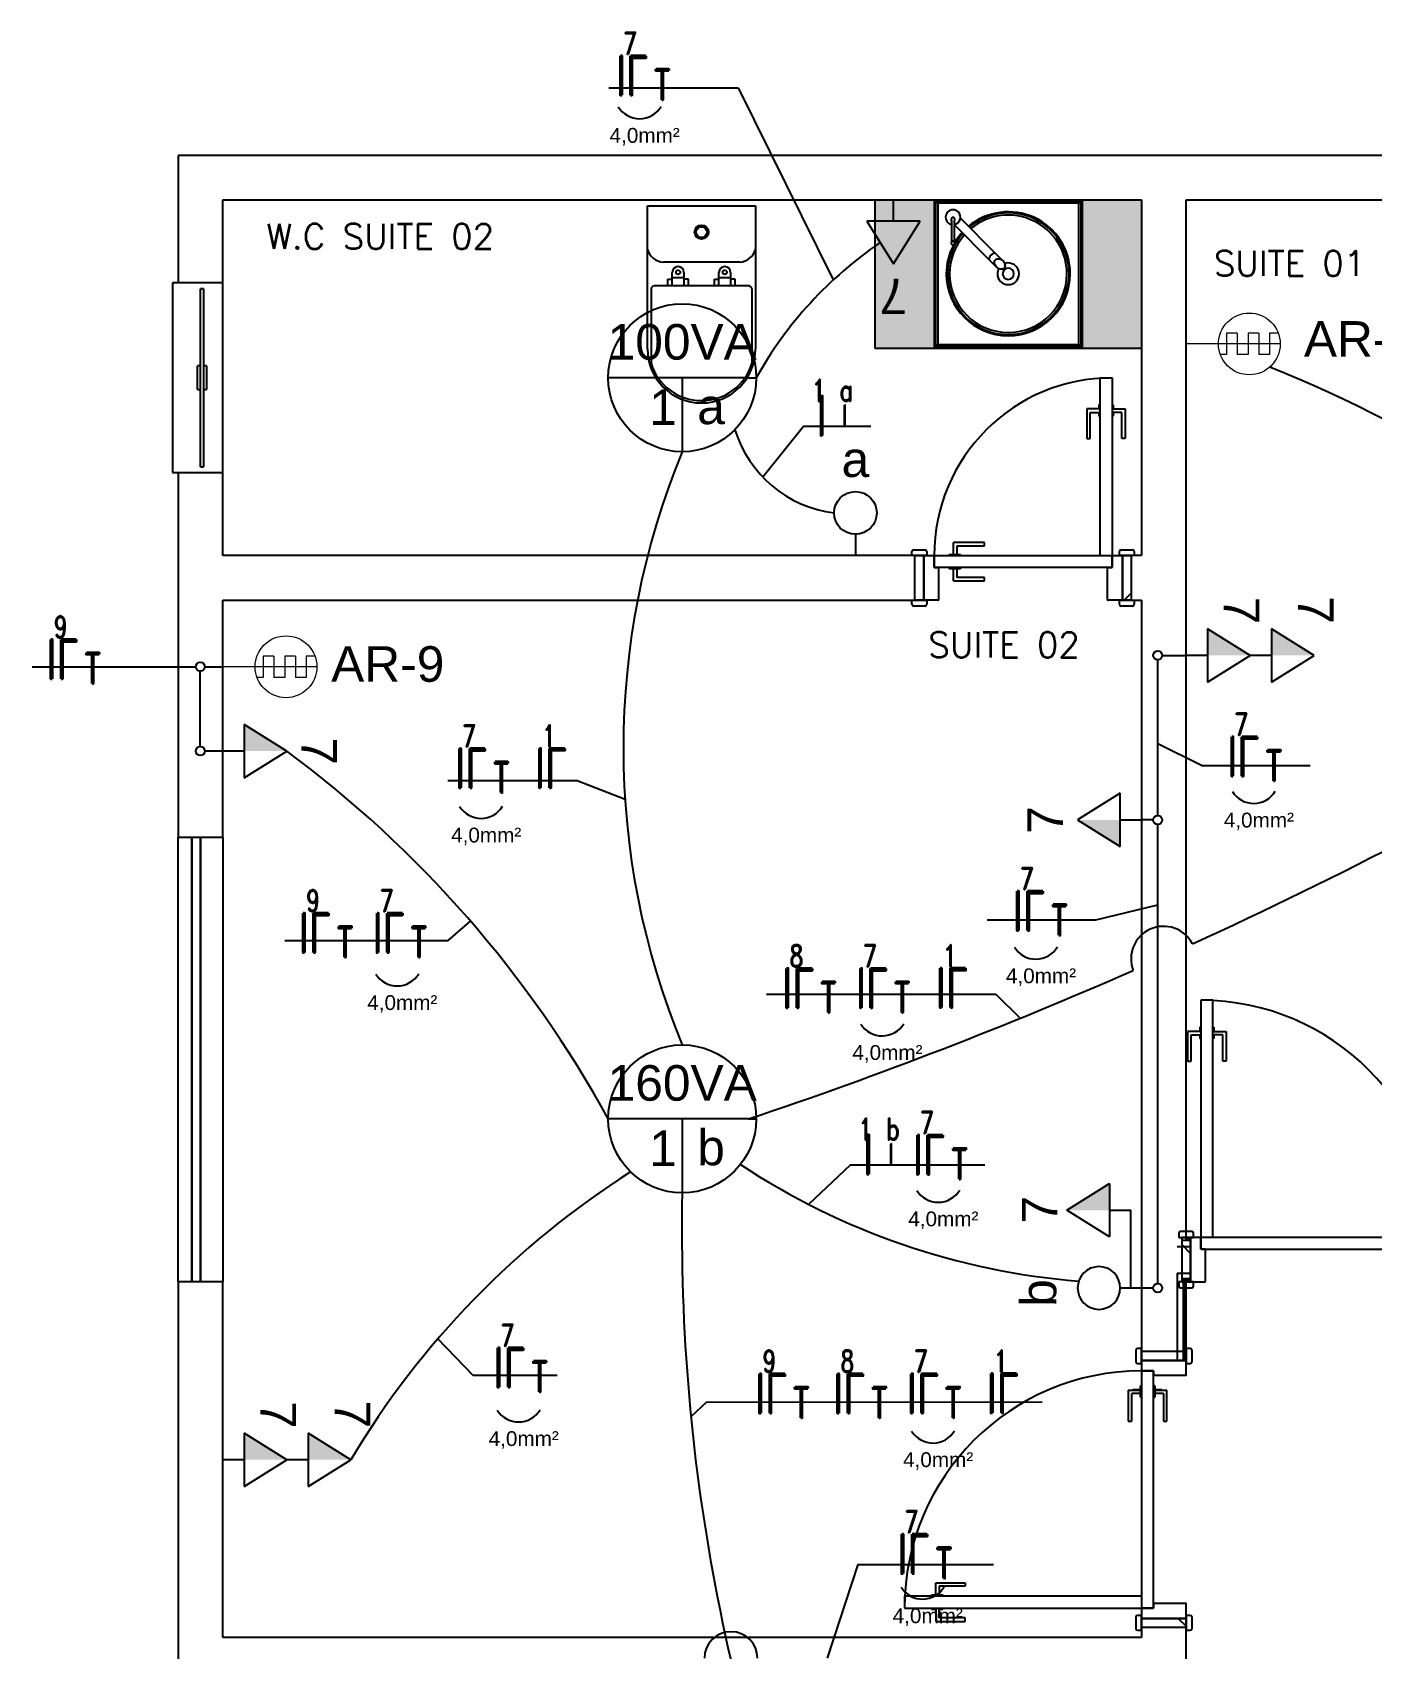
# Model space of a CAD drawing. Header units: millimetres. Extents: x -632.9 to -536.7, y 683.3 to 727.5.
# Drawn here: x -621.76 to -617.24, y 698.51 to 703.96 of the extents above; entities that cross this region are included whole.
import ezdxf
from ezdxf.enums import TextEntityAlignment as Align

# ---------------------------------------------------------------- set-up
doc = ezdxf.new("R2010")
doc.units = ezdxf.units.MM
doc.header["$MEASUREMENT"] = 0
doc.linetypes.add('Traço Curto', pattern=[0.0012, 0.0006, -0.0006])
for name, color, linetype, lineweight in [('A-GLAZ', 151, 'Continuous', 9), ('LAYERCOMUM', 252, 'Continuous', 25), ('REDE ELETRICA', 7, 'Continuous', 9), ('TOMADAS', 20, 'Continuous', 13)]:
    doc.layers.add(name, color=color, linetype=linetype, lineweight=lineweight)
for name, color, linetype in [('ARQUITETURA', 9, 'Continuous'), ('ELETRODUTO EMBUTIDO LAJE PAREDE', 2, 'Continuous'), ('ELETRODUTO LUMINÁRIA', 3, 'Continuous'), ('ELETRODUTO TEXTO', 2, 'Continuous'), ('IMOBILIARIO', 8, 'Continuous'), ('PENA1', 2, 'Continuous')]:
    doc.layers.add(name, color=color, linetype=linetype)
doc.styles.add('0', font='arial.ttf', dxfattribs={"height": 1})
doc.styles.add('GYN_Carimbo_Página', font='arial.ttf', dxfattribs={"height": 0.6})
doc.styles.add('GYN_Dispositivos', font='arial.ttf', dxfattribs={"height": 0.2})
doc.styles.add('ROMAND', font='romand__.ttf', dxfattribs={"width": 0.75})
doc.styles.add('SIMPLEX', font='simplex.shx')

# ---------------------------------------------------------------- blocks, each defined once
blk = doc.blocks.new('*U16')
for p, q in [((-0.3732, 0), (-0.4158, 0)), ((0.3732, 0), (-0.3732, 0)), ((0, 0), (0, -0.3732)), ((0.3732, 0), (0.4158, 0)), ((0, -0.3732), (0, -0.4158))]:
    blk.add_line(p, q)
blk.add_circle((0, 0), 0.4158)
at = {"color": 7, "style": 'GYN_Dispositivos'}
blk.add_attdef('P', text='', height=0.2, dxfattribs=at).set_placement((0, 0.1596), align=Align.BOTTOM_CENTER)
blk.add_attdef('CI', text='', height=0.2, dxfattribs=at).set_placement((-0.1596, 0), align=Align.TOP_RIGHT)
blk.add_attdef('CM', text='', height=0.2, dxfattribs=at).set_placement((0.1596, 0), align=Align.TOP_LEFT)
blk = doc.blocks.new('*U1')
blk.add_line((0, 0.12), (0, 0))
blk.add_circle((0, 0.24), 0.12)
at = {"layer": 'REDE ELETRICA', "style": 'GYN_Carimbo_Página'}
blk.add_attdef('COMANDO', text='', height=0.2, dxfattribs=at).set_placement((0, 0.5421), align=Align.MIDDLE_CENTER)
blk = doc.blocks.new('*U6')
for points in [[(0, 0.36), (-0.075, 0.24), (0, 0.24)], [(0, 0.24), (-0.075, 0.24), (-0.15, 0.12), (0, 0.12)]]:
    blk.add_hatch(color=256).paths.add_polyline_path(points)
for p, q in [((0, 0.36), (-0.15, 0.12)), ((0.15, 0.12), (0, 0.36)), ((-0.15, 0.12), (0.15, 0.12)), ((0, 0.12), (0, 0))]:
    blk.add_line(p, q)
at = {"layer": 'REDE ELETRICA', "style": 'GYN_Carimbo_Página'}
blk.add_attdef('CIRCUITO', text='', height=0.2, dxfattribs=at).set_placement((0, 0.5421), align=Align.MIDDLE_CENTER)

msp = doc.modelspace()

# ---------------------------------------------------------------- hatches: boundary and pattern name
at = {"layer": 'ARQUITETURA'}
h = msp.add_hatch(dxfattribs=at)
h.set_pattern_fill('FP_13', color=256, style=0, pattern_type=2)
h.set_pattern_definition([(45, (-596.79044, 687.0582), (-0.318198, 0.318198), []), (135, (-596.79044, 687.05818), (-0.159099, -0.159099), [])])
h.paths.add_polyline_path([(-618.0504, 702.0492), (-618.0504, 702.1992), (-618.0804, 702.1992), (-618.0804, 702.0492)], flags=0)
h.paths.add_polyline_path([(-618.7504, 702.0492), (-618.7504, 702.1992), (-618.7804, 702.1992), (-618.7804, 702.0492)], flags=0)
h = msp.add_hatch(dxfattribs=at)
h.set_pattern_fill('FP_10', color=256, angle=180, style=0, pattern_type=2)
h.set_pattern_definition([(45, (-596.79044, 687.0582), (-0.318198, 0.318198), []), (135, (-596.79044, 687.05818), (-0.159099, -0.159099), [])])
h.paths.add_polyline_path([(-616.9504, 699.7492), (-616.9504, 699.8992), (-616.9804, 699.8992), (-616.9804, 699.7492)], flags=0)
h.paths.add_polyline_path([(-617.8804, 699.7492), (-617.8504, 699.7492), (-617.8504, 699.8992), (-617.8804, 699.8992), (-617.8804, 699.7948)], flags=0)
h = msp.add_hatch(dxfattribs=at)
h.set_pattern_fill('FP_9', color=256, angle=-90, style=0, pattern_type=2)
h.set_pattern_definition([(45, (-596.79044, 687.0582), (-0.318198, 0.318198), []), (135, (-596.79044, 687.05818), (-0.159099, -0.159099), [])])
h.paths.add_polyline_path([(-617.8654, 698.5842), (-617.8654, 698.6142), (-618.0154, 698.6142), (-618.0154, 698.5842), (-617.9594, 698.5842)], flags=0)
h.paths.add_polyline_path([(-618.0154, 699.4842), (-617.8654, 699.4842), (-617.8654, 699.5142), (-618.0154, 699.5142)], flags=0)
at = {"layer": 'IMOBILIARIO'}
msp.add_hatch(color=256, dxfattribs=at).paths.add_polyline_path([(-618.2274, 702.8992), (-618.0154, 702.8992), (-618.0154, 703.3992), (-618.2162, 703.3992), (-618.2162, 702.9008), (-618.7146, 702.9008), (-618.7146, 703.3992), (-618.9154, 703.3992), (-618.9154, 702.8992), (-618.2338, 702.8992)], flags=0)

# ---------------------------------------------------------------- linework, layer by layer
at = {"layer": 'A-GLAZ', "linetype": 'Traço Curto'}
for p, q in [((-621.2654, 701.2492), (-621.1154, 701.2492)), ((-621.2654, 699.7492), (-621.1154, 699.7492))]:
    msp.add_line(p, q, dxfattribs=at)
at = {"layer": 'A-GLAZ'}
for p, q in [((-621.1904, 701.2492), (-621.2204, 701.2492)), ((-621.2204, 699.7492), (-621.1904, 699.7492))]:
    msp.add_line(p, q, dxfattribs=at)
at = {"layer": 'ARQUITETURA'}
for p, q in [((-617.1404, 703.5492), (-621.2654, 703.5492)), ((-621.2654, 703.5492), (-621.2654, 703.1192)), ((-621.1154, 703.3992), (-618.0154, 703.3992)), ((-621.1154, 703.1192), (-621.1154, 703.3992)), ((-618.0154, 703.3992), (-618.0154, 702.1992)), ((-617.8654, 703.3992), (-617.1404, 703.3992)), ((-617.8654, 699.8992), (-617.8654, 703.3992)), ((-621.2854, 703.1192), (-621.2854, 702.4792)), ((-621.1154, 703.1192), (-621.2854, 703.1192)), ((-621.1154, 702.4792), (-621.1154, 703.1192)), ((-621.1904, 702.4992), (-621.1904, 703.0992)), ((-621.1804, 703.0992), (-621.1904, 703.0992)), ((-621.1804, 703.0992), (-621.1804, 702.4992)), ((-621.2004, 702.7592), (-621.2004, 702.8392)), ((-621.1904, 702.8392), (-621.2004, 702.8392)), ((-621.1704, 702.8392), (-621.1804, 702.8392)), ((-621.1704, 702.8392), (-621.1704, 702.7592)), ((-618.1554, 702.1992), (-618.1554, 702.7992)), ((-618.1554, 702.7992), (-618.1154, 702.7992)), ((-618.1154, 702.7992), (-618.1154, 702.1992)), ((-621.2004, 702.7592), (-621.1904, 702.7592)), ((-621.1804, 702.7592), (-621.1704, 702.7592)), ((-618.2004, 702.694), (-618.2004, 702.594)), ((-618.1594, 702.694), (-618.2004, 702.694)), ((-618.1889, 702.6826), (-618.1594, 702.6826)), ((-618.1889, 702.594), (-618.1889, 702.6826)), ((-618.1594, 702.7082), (-618.1594, 702.694)), ((-618.1554, 702.7082), (-618.1594, 702.7082)), ((-618.1594, 702.6826), (-618.1594, 702.6702)), ((-618.1594, 702.6702), (-618.1554, 702.6702)), ((-618.1154, 702.7082), (-618.1114, 702.7082)), ((-618.1114, 702.6702), (-618.1154, 702.6702)), ((-618.1114, 702.7082), (-618.1114, 702.694)), ((-618.1114, 702.694), (-618.0705, 702.694)), ((-618.1114, 702.6826), (-618.1114, 702.6702)), ((-618.082, 702.6826), (-618.1114, 702.6826)), ((-618.082, 702.594), (-618.082, 702.6826)), ((-618.0705, 702.694), (-618.0705, 702.594)), ((-618.2004, 702.594), (-618.1889, 702.594)), ((-618.0705, 702.594), (-618.082, 702.594)), ((-621.2854, 702.4792), (-621.1154, 702.4792)), ((-621.2654, 702.4792), (-621.2654, 701.2492)), ((-621.1904, 702.4992), (-621.1804, 702.4992)), ((-621.1154, 702.1992), (-621.1154, 702.4792)), ((-618.5454, 702.2441), (-618.6503, 702.2441)), ((-618.6503, 702.2032), (-618.6503, 702.2441)), ((-618.5454, 702.2326), (-618.5454, 702.2441)), ((-618.7504, 702.1992), (-621.1154, 702.1992)), ((-618.7904, 702.1992), (-618.7904, 702.2132)), ((-618.7404, 702.1992), (-618.7904, 702.1992)), ((-618.7844, 702.2192), (-618.7464, 702.2192)), ((-618.7804, 702.1992), (-618.7504, 702.1992)), ((-618.7804, 702.0492), (-618.7804, 702.1992)), ((-618.7504, 702.0492), (-618.7504, 702.1992)), ((-618.7504, 702.1992), (-618.7504, 702.0492)), ((-618.7504, 702.0492), (-618.7504, 702.1992)), ((-618.7504, 702.1992), (-618.7174, 702.1992)), ((-618.7404, 702.2132), (-618.7404, 702.1992)), ((-618.7174, 702.1992), (-618.7154, 702.1992)), ((-618.7154, 702.1992), (-618.1154, 702.1992)), ((-618.7154, 702.1592), (-618.7154, 702.1992)), ((-618.7154, 702.1972), (-618.7154, 702.1592)), ((-618.6644, 702.2032), (-618.6644, 702.1992)), ((-618.6644, 702.2032), (-618.6584, 702.2032)), ((-618.6584, 702.2032), (-618.6325, 702.2032)), ((-618.651, 702.2292), (-618.651, 702.2032)), ((-618.6509, 702.2292), (-618.651, 702.2292)), ((-618.651, 702.2292), (-618.6502, 702.2292)), ((-618.6388, 702.2326), (-618.6388, 702.2032)), ((-618.6388, 702.2326), (-618.5454, 702.2326)), ((-618.6325, 702.2032), (-618.6265, 702.2032)), ((-618.6265, 702.1992), (-618.6265, 702.2032)), ((-618.1154, 702.1992), (-618.1134, 702.1992)), ((-618.1154, 702.1992), (-618.1154, 702.1592)), ((-618.1154, 702.1592), (-618.1154, 702.1972)), ((-618.1134, 702.1992), (-618.0804, 702.1992)), ((-618.0904, 702.1992), (-618.0904, 702.2132)), ((-618.0404, 702.1992), (-618.0904, 702.1992)), ((-618.0844, 702.2192), (-618.0464, 702.2192)), ((-618.0154, 702.1992), (-618.0804, 702.1992)), ((-618.0804, 702.1992), (-618.0804, 702.0492)), ((-618.0804, 702.0492), (-618.0804, 702.1992)), ((-618.0804, 702.1992), (-618.0504, 702.1992)), ((-618.0804, 702.1992), (-618.0804, 702.0492)), ((-618.0504, 702.1992), (-618.0504, 702.0492)), ((-618.0404, 702.2132), (-618.0404, 702.1992)), ((-618.1154, 702.1592), (-618.7154, 702.1592)), ((-618.7154, 702.1592), (-618.7014, 702.1592)), ((-618.7004, 702.1582), (-618.7004, 702.0502)), ((-618.6644, 702.1592), (-618.6644, 702.1552)), ((-618.6584, 702.1552), (-618.6644, 702.1552)), ((-618.6325, 702.1552), (-618.6584, 702.1552)), ((-618.651, 702.1552), (-618.651, 702.1306)), ((-618.6502, 702.1306), (-618.651, 702.1306)), ((-618.651, 702.1306), (-618.6509, 702.1306)), ((-618.6503, 702.1142), (-618.6503, 702.1552)), ((-618.6388, 702.1552), (-618.6388, 702.1257)), ((-618.5454, 702.1257), (-618.6388, 702.1257)), ((-618.6265, 702.1552), (-618.6325, 702.1552)), ((-618.6265, 702.1552), (-618.6265, 702.1592)), ((-618.5454, 702.1142), (-618.5454, 702.1257)), ((-618.1304, 702.0502), (-618.1304, 702.1582)), ((-618.1294, 702.1592), (-618.1154, 702.1592)), ((-618.6503, 702.1142), (-618.5454, 702.1142)), ((-621.1154, 701.2492), (-621.1154, 702.0492)), ((-621.1154, 702.0492), (-618.7504, 702.0492)), ((-618.7904, 702.0492), (-618.7404, 702.0492)), ((-618.7904, 702.0352), (-618.7904, 702.0492)), ((-618.7464, 702.0292), (-618.7844, 702.0292)), ((-618.7504, 702.0492), (-618.7804, 702.0492)), ((-618.7014, 702.0492), (-618.7504, 702.0492)), ((-618.7404, 702.0492), (-618.7404, 702.0352)), ((-618.0804, 702.0492), (-618.1294, 702.0492)), ((-618.0904, 702.0492), (-618.0404, 702.0492)), ((-618.0904, 702.0352), (-618.0904, 702.0492)), ((-618.0464, 702.0292), (-618.0844, 702.0292)), ((-618.0804, 702.0492), (-618.0154, 702.0492)), ((-618.0504, 702.0492), (-618.0804, 702.0492)), ((-618.0404, 702.0492), (-618.0404, 702.0352)), ((-618.0154, 702.0492), (-618.0154, 699.4842)), ((-621.2654, 701.2492), (-621.1154, 701.2492)), ((-621.2654, 699.7492), (-621.2654, 701.2492)), ((-621.2204, 701.2492), (-621.2204, 699.7492)), ((-621.2204, 699.7492), (-621.2204, 701.2492)), ((-621.1904, 699.7492), (-621.1904, 701.2492)), ((-621.1904, 701.2492), (-621.1904, 699.7492)), ((-621.1154, 701.2492), (-621.1154, 699.7492)), ((-617.7754, 700.6992), (-617.8154, 700.6992)), ((-617.8154, 700.6992), (-617.8154, 699.8992)), ((-617.7754, 699.8992), (-617.7754, 700.6992)), ((-617.8194, 700.6082), (-617.8194, 700.594)), ((-617.8154, 700.6082), (-617.8194, 700.6082)), ((-617.7754, 700.6082), (-617.7714, 700.6082)), ((-617.7714, 700.6082), (-617.7714, 700.594)), ((-617.8604, 700.594), (-617.8604, 700.494)), ((-617.8194, 700.594), (-617.8604, 700.594)), ((-617.8489, 700.5826), (-617.8194, 700.5826)), ((-617.8489, 700.494), (-617.8489, 700.5826)), ((-617.8194, 700.5826), (-617.8194, 700.5702)), ((-617.8194, 700.5702), (-617.8154, 700.5702)), ((-617.7714, 700.5702), (-617.7754, 700.5702)), ((-617.7714, 700.594), (-617.7305, 700.594)), ((-617.7714, 700.5826), (-617.7714, 700.5702)), ((-617.742, 700.5826), (-617.7714, 700.5826)), ((-617.742, 700.494), (-617.742, 700.5826)), ((-617.7305, 700.594), (-617.7305, 700.494)), ((-617.8604, 700.494), (-617.8489, 700.494)), ((-617.7305, 700.494), (-617.742, 700.494)), ((-617.8904, 699.9132), (-617.8904, 699.8992)), ((-617.8904, 699.8992), (-617.8404, 699.8992)), ((-617.8464, 699.9192), (-617.8844, 699.9192)), ((-617.8504, 699.8992), (-617.8804, 699.8992)), ((-617.8804, 699.8992), (-617.8804, 699.7492)), ((-617.8504, 699.8892), (-617.8754, 699.8892)), ((-617.8504, 699.8992), (-617.8654, 699.8992)), ((-617.8504, 699.8942), (-617.8654, 699.8942)), ((-617.8654, 699.8942), (-617.8654, 699.8892)), ((-617.8504, 699.7492), (-617.8504, 699.8992)), ((-617.8504, 699.7492), (-617.8504, 699.8992)), ((-617.8504, 699.8992), (-617.8504, 699.7492)), ((-617.8174, 699.8992), (-617.8504, 699.8992)), ((-617.8404, 699.8992), (-617.8404, 699.9132)), ((-617.8154, 699.8992), (-617.8154, 699.8592)), ((-617.0154, 699.8992), (-617.8154, 699.8992)), ((-617.8154, 699.8592), (-617.8154, 699.8972)), ((-617.8954, 699.8692), (-617.8504, 699.8692)), ((-617.8154, 699.8592), (-617.0154, 699.8592)), ((-617.8014, 699.8592), (-617.8154, 699.8592)), ((-617.8004, 699.7502), (-617.8004, 699.8582)), ((-621.2654, 699.7492), (-621.2654, 698.3992)), ((-621.1154, 699.7492), (-621.2654, 699.7492)), ((-621.1154, 698.5492), (-621.1154, 699.7492)), ((-617.8954, 699.7792), (-617.8954, 699.4842)), ((-617.8954, 699.7792), (-617.8504, 699.7792)), ((-617.8404, 699.7492), (-617.8904, 699.7492)), ((-617.8904, 699.7492), (-617.8904, 699.7352)), ((-617.8844, 699.7292), (-617.8464, 699.7292)), ((-617.8804, 699.7492), (-617.8504, 699.7492)), ((-617.8754, 699.7592), (-617.8754, 699.4842)), ((-617.8504, 699.7592), (-617.8754, 699.7592)), ((-617.8704, 699.7542), (-617.8704, 699.4842)), ((-617.8504, 699.7542), (-617.8704, 699.7542)), ((-617.8654, 699.4842), (-617.8654, 699.7492)), ((-617.8654, 699.7492), (-617.8504, 699.7492)), ((-617.8504, 699.7492), (-617.8014, 699.7492)), ((-617.8404, 699.7352), (-617.8404, 699.7492)), ((-618.0354, 699.5182), (-618.0354, 699.4802)), ((-618.0154, 699.5242), (-618.0294, 699.5242)), ((-618.0154, 699.4742), (-618.0154, 699.5242)), ((-617.8654, 699.5142), (-618.0154, 699.5142)), ((-618.0154, 699.5142), (-618.0154, 699.4842)), ((-617.8514, 699.5242), (-617.8654, 699.5242)), ((-617.8654, 699.5242), (-617.8654, 699.4742)), ((-617.8654, 699.4842), (-617.8654, 699.5142)), ((-617.8454, 699.4802), (-617.8454, 699.5182)), ((-618.0294, 699.4742), (-618.0154, 699.4742)), ((-618.0154, 699.4842), (-617.8654, 699.4842)), ((-618.0154, 699.4842), (-617.8654, 699.4842)), ((-618.0154, 699.4842), (-618.0154, 699.4512)), ((-617.8654, 699.4842), (-618.0154, 699.4842)), ((-617.8654, 699.4352), (-617.8654, 699.4842)), ((-617.8654, 699.4742), (-617.8514, 699.4742)), ((-618.0154, 699.3982), (-618.0194, 699.3982)), ((-618.0194, 699.3922), (-618.0194, 699.3982)), ((-617.9754, 699.4492), (-618.0154, 699.4492)), ((-618.0154, 699.4492), (-618.0154, 698.6492)), ((-618.0134, 699.4492), (-617.9754, 699.4492)), ((-617.9754, 698.6492), (-617.9754, 699.4492)), ((-617.9754, 699.4492), (-617.9754, 699.4352)), ((-617.9714, 699.3982), (-617.9754, 699.3982)), ((-617.9744, 699.4342), (-617.8664, 699.4342)), ((-617.9714, 699.3982), (-617.9714, 699.3922)), ((-618.0604, 699.384), (-618.0194, 699.384)), ((-618.0604, 699.384), (-618.0604, 699.2792)), ((-618.0194, 699.3726), (-618.0489, 699.3726)), ((-618.0489, 699.2792), (-618.0489, 699.3726)), ((-618.0194, 699.3848), (-618.0455, 699.3848)), ((-618.0455, 699.3839), (-618.0455, 699.3848)), ((-618.0455, 699.3848), (-618.0455, 699.3847)), ((-618.0194, 699.3662), (-618.0194, 699.3922)), ((-618.0194, 699.3602), (-618.0194, 699.3662)), ((-618.0194, 699.3602), (-618.0154, 699.3602)), ((-617.9754, 699.3602), (-617.9714, 699.3602)), ((-617.9714, 699.3922), (-617.9714, 699.3662)), ((-617.9468, 699.3848), (-617.9714, 699.3848)), ((-617.9714, 699.384), (-617.9305, 699.384)), ((-617.942, 699.3726), (-617.9714, 699.3726)), ((-617.9714, 699.3662), (-617.9714, 699.3602)), ((-617.9468, 699.3847), (-617.9468, 699.3848)), ((-617.9468, 699.3848), (-617.9468, 699.3839)), ((-617.942, 699.3726), (-617.942, 699.2792)), ((-617.9305, 699.2792), (-617.9305, 699.384)), ((-618.0604, 699.2792), (-618.0489, 699.2792)), ((-617.942, 699.2792), (-617.9305, 699.2792)), ((-618.0154, 698.6892), (-618.8154, 698.6892)), ((-618.8154, 698.6892), (-618.8154, 698.6492)), ((-618.7244, 698.6932), (-618.7103, 698.6932)), ((-618.7244, 698.6892), (-618.7244, 698.6932)), ((-618.7103, 698.7341), (-618.6103, 698.7341)), ((-618.7103, 698.6932), (-618.7103, 698.7341)), ((-618.6988, 698.7226), (-618.6988, 698.6932)), ((-618.6103, 698.7226), (-618.6988, 698.7226)), ((-618.6988, 698.6932), (-618.6865, 698.6932)), ((-618.6865, 698.6932), (-618.6865, 698.6892)), ((-618.6103, 698.7341), (-618.6103, 698.7226)), ((-618.8154, 698.6492), (-618.0154, 698.6492)), ((-618.7244, 698.6492), (-618.7244, 698.6452)), ((-618.7244, 698.6452), (-618.7103, 698.6452)), ((-618.7103, 698.6452), (-618.7103, 698.6042)), ((-618.6988, 698.6452), (-618.6865, 698.6452)), ((-618.6988, 698.6157), (-618.6988, 698.6452)), ((-618.6865, 698.6452), (-618.6865, 698.6492)), ((-618.0154, 698.6492), (-617.9754, 698.6492)), ((-618.0154, 698.6472), (-618.0154, 698.6142)), ((-617.9754, 698.6492), (-618.0134, 698.6492)), ((-617.9754, 698.6632), (-617.9754, 698.6492)), ((-617.8664, 698.6642), (-617.9744, 698.6642)), ((-617.8654, 698.6142), (-617.8654, 698.6632)), ((-618.7103, 698.6042), (-618.6103, 698.6042)), ((-618.6103, 698.6157), (-618.6988, 698.6157)), ((-618.6103, 698.6042), (-618.6103, 698.6157)), ((-618.0354, 698.6182), (-618.0354, 698.5802)), ((-618.0154, 698.6242), (-618.0294, 698.6242)), ((-618.0154, 698.5742), (-618.0154, 698.6242)), ((-617.8654, 698.6142), (-618.0154, 698.6142)), ((-618.0154, 698.6142), (-618.0154, 698.5492)), ((-618.0154, 698.6142), (-618.0154, 698.5842)), ((-617.8654, 698.6142), (-618.0154, 698.6142)), ((-618.0154, 698.6142), (-617.8654, 698.6142)), ((-618.0154, 698.5842), (-617.8654, 698.5842)), ((-617.8514, 698.6242), (-617.8654, 698.6242)), ((-617.8654, 698.6242), (-617.8654, 698.5742)), ((-617.8654, 698.3992), (-617.8654, 698.6142)), ((-617.8654, 698.5842), (-617.8654, 698.6142)), ((-617.8454, 698.5802), (-617.8454, 698.6182)), ((-618.0154, 698.5492), (-621.1154, 698.5492)), ((-618.0294, 698.5742), (-618.0154, 698.5742)), ((-617.8654, 698.5742), (-617.8514, 698.5742))]:
    msp.add_line(p, q, dxfattribs=at)
for centre, radius, start, end in [((-618.1154, 702.1992), 0.6, 90, 180), ((-618.7844, 702.2132), 0.006, 90, 180), ((-618.7464, 702.2132), 0.006, 0, 90), ((-618.7174, 702.1972), 0.002, 0, 90), ((-618.1134, 702.1972), 0.002, 90, 180), ((-618.0844, 702.2132), 0.006, 90, 180), ((-618.0464, 702.2132), 0.006, 0, 90), ((-618.7014, 702.1582), 0.001, 0, 90), ((-618.1294, 702.1582), 0.001, 90, 180), ((-618.7844, 702.0352), 0.006, 180, 270), ((-618.7464, 702.0352), 0.006, 270, 0), ((-618.7014, 702.0502), 0.001, 270, 0), ((-618.1294, 702.0502), 0.001, 180, 270), ((-618.0844, 702.0352), 0.006, 180, 270), ((-618.0464, 702.0352), 0.006, 270, 0), ((-617.8154, 699.8992), 0.8, 0, 90), ((-617.8844, 699.9132), 0.006, 90, 180), ((-617.8464, 699.9132), 0.006, 0, 90), ((-617.8174, 699.8972), 0.002, 0, 90), ((-617.8014, 699.8582), 0.001, 0, 90), ((-617.8844, 699.7352), 0.006, 180, 270), ((-617.8464, 699.7352), 0.006, 270, 0), ((-617.8014, 699.7502), 0.001, 270, 0), ((-618.0294, 699.5182), 0.006, 90, 180), ((-617.8514, 699.5182), 0.006, 0, 90), ((-618.0294, 699.4802), 0.006, 180, 270), ((-617.8514, 699.4802), 0.006, 270, 0), ((-618.0154, 698.6492), 0.8, 90, 180), ((-618.0134, 699.4512), 0.002, 180, 270), ((-617.9744, 699.4352), 0.001, 180, 270), ((-617.8664, 699.4352), 0.001, 270, 0), ((-618.0134, 698.6472), 0.002, 90, 180), ((-617.9744, 698.6632), 0.001, 90, 180), ((-617.8664, 698.6632), 0.001, 0, 90), ((-618.0294, 698.6182), 0.006, 90, 180), ((-618.0294, 698.5802), 0.006, 180, 270), ((-617.8514, 698.6182), 0.006, 0, 90), ((-617.8514, 698.5802), 0.006, 270, 0)]:
    msp.add_arc(centre, radius, start, end, dxfattribs=at)
at = {"layer": 'ELETRODUTO EMBUTIDO LAJE PAREDE'}
for p, q in [((-617.9458, 701.8626), (-617.8654, 701.8626)), ((-621.1912, 701.5549), (-621.1912, 701.8091)), ((-621.176, 701.8243), (-621.1154, 701.8243)), ((-617.961, 701.3227), (-617.961, 701.8474)), ((-621.1154, 701.5397), (-621.176, 701.5397)), ((-617.9762, 701.3075), (-618.0154, 701.3075)), ((-617.961, 699.7438), (-617.961, 701.2923)), ((-618.0154, 699.7287), (-617.9762, 699.7287))]:
    msp.add_line(p, q, dxfattribs=at)
for centre in [(-617.961, 701.8626), (-621.1912, 701.8243), (-621.1912, 701.5397), (-617.961, 701.3075), (-617.961, 699.7287)]:
    msp.add_circle(centre, 0.0152, dxfattribs=at)
for centre, radius, start, end in [((-618.1335, 702.1346), 1.3564, 124.2938, 150.6607), ((-619.2446, 698.7003), 4.4562, 45.8687, 68.1122), ((-619.0012, 702.745), 0.4052, 197.3909, 262.6297), ((-617.1439, 701.5492), 2.6201, 157.5505, 202.4495), ((-624.1923, 714.7988), 15.2895, 294.53146, 300.67875), ((-623.1918, 698.4414), 3.8542, 28.8174, 53.5035), ((-617.9416, 700.839), 0.1097, 27.3711, 200.8712), ((-624.1923, 714.7988), 15.2895, 288.49755, 293.71081), ((-618.1727, 697.6528), 2.9229, 122.4118, 149.205), ((-618.0397, 702.1502), 2.4054, 236.452, 265.5208), ((-613.1306, 699.9226), 6.4361, 178.86839, 203.3308), ((-619.4009, 698.4797), 0.0896, 0, 180)]:
    msp.add_arc(centre, radius, start, end, dxfattribs=at)
at = {"layer": 'ELETRODUTO LUMINÁRIA'}
msp.add_line((-618.0514, 699.7287), (-618.0514, 699.9912), dxfattribs=at)
at = {"layer": 'IMOBILIARIO'}
for p, q in [((-619.6829, 702.8968), (-619.6829, 703.3792)), ((-619.6829, 703.3792), (-619.3179, 703.3792)), ((-619.3179, 703.3792), (-619.3179, 702.8968)), ((-618.9154, 703.3992), (-618.9154, 702.8992)), ((-618.7146, 702.9008), (-618.7146, 703.3992)), ((-618.7112, 703.3957), (-618.7146, 703.3992)), ((-618.7112, 703.3957), (-618.7112, 703.3816)), ((-618.6971, 703.3957), (-618.7112, 703.3957)), ((-618.7112, 703.3816), (-618.7112, 703.3957)), ((-618.7112, 703.3957), (-618.6971, 703.3957)), ((-618.7112, 703.3816), (-618.7112, 702.9183)), ((-618.7112, 702.9183), (-618.7112, 703.3816)), ((-618.6971, 703.388), (-618.7035, 703.388)), ((-618.7035, 703.388), (-618.7035, 703.3816)), ((-618.7035, 703.3816), (-618.7035, 702.9183)), ((-618.2338, 703.3957), (-618.6971, 703.3957)), ((-618.6971, 703.3957), (-618.2338, 703.3957)), ((-618.2338, 703.388), (-618.6971, 703.388)), ((-618.2197, 703.3957), (-618.2338, 703.3957)), ((-618.2338, 703.3957), (-618.2197, 703.3957)), ((-618.2274, 703.388), (-618.2338, 703.388)), ((-618.2274, 703.3816), (-618.2274, 703.388)), ((-618.2274, 702.9183), (-618.2274, 703.3816)), ((-618.2197, 703.3957), (-618.2162, 703.3992)), ((-618.2197, 703.3816), (-618.2197, 703.3957)), ((-618.2197, 703.3957), (-618.2197, 703.3816)), ((-618.2197, 702.9183), (-618.2197, 703.3816)), ((-618.2197, 703.3816), (-618.2197, 702.9183)), ((-618.2162, 703.3992), (-618.2162, 702.9008)), ((-618.6568, 703.3301), (-618.6568, 703.2536)), ((-618.6468, 703.2536), (-618.6468, 703.3301)), ((-618.5082, 703.2185), (-618.6271, 703.3374)), ((-618.6471, 703.315), (-618.5294, 703.1973)), ((-618.4834, 703.1937), (-618.5082, 703.2185)), ((-619.3711, 703.1892), (-619.6298, 703.1892)), ((-618.5294, 703.1973), (-618.5046, 703.1725)), ((-619.3409, 703.1096), (-619.66, 703.1096)), ((-619.6139, 703.1319), (-619.5989, 703.1319)), ((-619.6139, 703.1096), (-619.6139, 703.1319)), ((-619.5989, 703.1096), (-619.5989, 703.1546)), ((-619.5989, 703.1379), (-619.5595, 703.1379)), ((-619.5595, 703.1546), (-619.5595, 703.1096)), ((-619.5445, 703.1319), (-619.5595, 703.1319)), ((-619.5445, 703.1096), (-619.5445, 703.1319)), ((-619.4564, 703.1319), (-619.4414, 703.1319)), ((-619.4564, 703.1096), (-619.4564, 703.1319)), ((-619.4414, 703.1096), (-619.4414, 703.1546)), ((-619.4414, 703.1379), (-619.402, 703.1379)), ((-619.402, 703.1546), (-619.402, 703.1096)), ((-619.387, 703.1319), (-619.402, 703.1319)), ((-619.387, 703.1096), (-619.387, 703.1319)), ((-619.6704, 703.0992), (-619.6704, 702.8479)), ((-619.3304, 703.0992), (-619.3304, 702.8479)), ((-618.9154, 702.8992), (-618.0154, 702.8992)), ((-618.7112, 702.9043), (-618.7146, 702.9008)), ((-618.2162, 702.9008), (-618.7146, 702.9008)), ((-618.7112, 702.9183), (-618.7112, 702.9043)), ((-618.7112, 702.9043), (-618.7112, 702.9183)), ((-618.7112, 702.9043), (-618.6971, 702.9043)), ((-618.6971, 702.9043), (-618.7112, 702.9043)), ((-618.7035, 702.9183), (-618.7035, 702.9119)), ((-618.7035, 702.9119), (-618.6971, 702.9119)), ((-618.6971, 702.9119), (-618.2338, 702.9119)), ((-618.6971, 702.9043), (-618.2338, 702.9043)), ((-618.2338, 702.9043), (-618.6971, 702.9043)), ((-618.2338, 702.9119), (-618.2274, 702.9119)), ((-618.2338, 702.9043), (-618.2197, 702.9043)), ((-618.2197, 702.9043), (-618.2338, 702.9043)), ((-618.2274, 702.9119), (-618.2274, 702.9183)), ((-618.2197, 702.9043), (-618.2197, 702.9183)), ((-618.2197, 702.9043), (-618.2197, 702.9183)), ((-618.2162, 702.9008), (-618.2197, 702.9043))]:
    msp.add_line(p, q, dxfattribs=at)
at = {"layer": 'IMOBILIARIO', "flags": 128}
for points in [[(-618.6567, 703.3281), (-618.6568, 703.3299), (-618.6567, 703.3318), (-618.6566, 703.3337), (-618.6562, 703.3355), (-618.6558, 703.3371), (-618.6553, 703.3386), (-618.6546, 703.3398), (-618.6539, 703.3408)], [(-618.6497, 703.3408), (-618.6489, 703.3397), (-618.6482, 703.3383), (-618.6476, 703.3367), (-618.6472, 703.3348), (-618.6469, 703.3328), (-618.6468, 703.3307)], [(-618.6518, 703.2461), (-618.6528, 703.2462), (-618.6537, 703.2467), (-618.6546, 703.2474), (-618.6553, 703.2483), (-618.656, 703.2494), (-618.6564, 703.2507), (-618.6567, 703.2522), (-618.6568, 703.2536), (-618.6567, 703.2551), (-618.6564, 703.2565), (-618.656, 703.2578), (-618.6553, 703.2589), (-618.6546, 703.2599), (-618.6537, 703.2606), (-618.6528, 703.261), (-618.6518, 703.2611)], [(-618.6518, 703.2611), (-618.6508, 703.261), (-618.6499, 703.2606), (-618.649, 703.2599), (-618.6483, 703.2589), (-618.6476, 703.2578), (-618.6472, 703.2565), (-618.6469, 703.2551), (-618.6468, 703.2536), (-618.6469, 703.2522), (-618.6472, 703.2507), (-618.6476, 703.2494), (-618.6483, 703.2483), (-618.649, 703.2474), (-618.6499, 703.2467), (-618.6508, 703.2462), (-618.6518, 703.2461)], [(-618.4796, 703.1687), (-618.4822, 703.1668), (-618.4852, 703.1656), (-618.4886, 703.1652), (-618.4923, 703.1656), (-618.496, 703.1667), (-618.4997, 703.1686), (-618.5031, 703.1711), (-618.5061, 703.1741), (-618.5086, 703.1775), (-618.5104, 703.1811), (-618.5116, 703.1849), (-618.5119, 703.1885), (-618.5115, 703.192), (-618.5103, 703.195), (-618.5084, 703.1975)], [(-618.5084, 703.1975), (-618.5059, 703.1994), (-618.5029, 703.2006), (-618.4995, 703.201), (-618.4958, 703.2006), (-618.4921, 703.1995), (-618.4884, 703.1977), (-618.485, 703.1952), (-618.482, 703.1922), (-618.4795, 703.1888), (-618.4776, 703.1851), (-618.4765, 703.1814), (-618.4761, 703.1777), (-618.4766, 703.1743), (-618.4777, 703.1712), (-618.4796, 703.1687)]]:
    msp.add_lwpolyline(points, dxfattribs=at)
at = {"layer": 'IMOBILIARIO'}
for centre, radius in [((-619.5002, 703.2906), 0.0239), ((-619.5002, 703.2906), 0.0179), ((-619.5792, 703.1551), 0.00719), ((-619.4217, 703.1551), 0.00719)]:
    msp.add_circle(centre, radius, dxfattribs=at)
for centre, radius, start, end in [((-618.6518, 703.3409), 0.025, 45, 225), ((-618.6518, 703.3409), 0.025, 280.878, 45), ((-618.6518, 703.3409), 0.025, 311.7207, 318.1572), ((-618.6518, 703.3409), 0.025, 326.2555, 332.6596), ((-618.6518, 703.3409), 0.025, 25.7523, 30), ((-618.6518, 703.3409), 0.025, 340.8363, 347.1457), ((-618.6518, 703.3409), 0.025, 10.3506, 15), ((-618.6518, 703.3409), 0.025, 355.5013, 0), ((-618.4654, 703.15), 0.2091, 0, 129.9803), ((-618.4654, 703.15), 0.2051, 0, 129.8837), ((-618.4654, 703.15), 0.1979, 0, 129.6957), ((-618.4654, 703.15), 0.2051, 138.4615, 180), ((-618.6518, 703.3409), 0.025, 225, 259.6909), ((-618.6518, 703.3409), 0.025, 240, 242.7552), ((-618.4654, 703.15), 0.1979, 138.4615, 180), ((-618.6518, 703.3409), 0.025, 252.487, 255), ((-618.4654, 703.15), 0.2091, 138.4615, 150.5157), ((-618.6518, 703.3409), 0.025, 282.7362, 289.0275), ((-618.6518, 703.3409), 0.025, 297.2138, 303.6301), ((-619.6254, 703.2492), 0.0601, 196.9679, 265.815), ((-619.3755, 703.2492), 0.0601, 274.185, 343.0321), ((-618.4654, 703.15), 0.2091, 152.4099, 180), ((-619.5792, 703.1546), 0.0197, 0, 180), ((-619.4217, 703.1546), 0.0197, 0, 180), ((-618.4654, 703.15), 0.0366, 151.4184, 180), ((-618.4654, 703.15), 0.019, 0, 180), ((-618.4654, 703.15), 0.0366, 0, 109.1869), ((-619.66, 703.0992), 0.0104, 90, 180), ((-619.3409, 703.0992), 0.0104, 0, 90), ((-618.4654, 703.15), 0.2091, 180, 0), ((-618.4654, 703.15), 0.2051, 180, 0), ((-618.4654, 703.15), 0.1979, 180, 0), ((-618.4654, 703.15), 0.0366, 180, 0), ((-618.4654, 703.15), 0.019, 180, 0), ((-619.5004, 702.8968), 0.1825, 180, 0), ((-619.5004, 702.8999), 0.1778, 197.022, 342.978)]:
    msp.add_arc(centre, radius, start, end, dxfattribs=at)
for centre, major_axis, ratio, start_param, end_param in [((-618.6518, 703.3388), (-0.005, 0), 0.422618, 4.712389, 5.155867), ((-618.6518, 703.3388), (-0.005, 0), 0.422618, 4.268911, 4.712389), ((-618.5188, 703.2079), (-0.0106, -0.0106), 0.481984, 3.141593, 4.712389), ((-618.5188, 703.2079), (-0.0106, -0.0106), 0.481984, 3.141593, 4.712389), ((-618.5188, 703.2079), (-0.0106, -0.0106), 0.481984, 4.712389, 6.283185), ((-618.5188, 703.2079), (-0.0106, -0.0106), 0.481984, 4.712389, 6.283185)]:
    msp.add_ellipse(centre, major_axis=major_axis, ratio=ratio, start_param=start_param, end_param=end_param, dxfattribs=at)
for points, knots in [([(-618.7035, 703.388), (-618.7042, 703.3888), (-618.7056, 703.3901), (-618.7072, 703.3917), (-618.7083, 703.3928), (-618.709, 703.3935), (-618.7097, 703.3942), (-618.7104, 703.3949), (-618.711, 703.3955), (-618.7112, 703.3957), (-618.7112, 703.3957)], [0, 0, 0, 0, 0.166667, 0.333333, 0.416667, 0.5, 0.583333, 0.666667, 0.833333, 1, 1, 1, 1]), ([(-618.2274, 703.388), (-618.2267, 703.3887), (-618.2253, 703.3901), (-618.2237, 703.3917), (-618.2226, 703.3928), (-618.2219, 703.3935), (-618.2212, 703.3942), (-618.2205, 703.3949), (-618.2199, 703.3955), (-618.2197, 703.3957), (-618.2197, 703.3957)], [0, 0, 0, 0, 0.166667, 0.333333, 0.416667, 0.5, 0.583333, 0.666667, 0.833333, 1, 1, 1, 1]), ([(-618.6314, 703.3264), (-618.6314, 703.3264), (-618.6313, 703.3266), (-618.631, 703.327), (-618.6308, 703.3273), (-618.6307, 703.3275)], [0.0831766, 0.0831766, 0.0831766, 0.0831766, 0.08333333, 0.09722222, 0.11111111, 0.11111111, 0.11111111, 0.11111111]), ([(-618.6286, 703.3314), (-618.6286, 703.3316), (-618.6285, 703.3319), (-618.6283, 703.3325), (-618.6279, 703.3334), (-618.6276, 703.3346), (-618.6273, 703.3356), (-618.6272, 703.3363), (-618.6272, 703.3366), (-618.6272, 703.3367)], [0.2222222, 0.2222222, 0.2222222, 0.2222222, 0.2361111, 0.25, 0.2777778, 0.3333333, 0.3888889, 0.4166667, 0.4444444, 0.4444444, 0.4444444, 0.4444444]), ([(-618.6472, 703.3163), (-618.6472, 703.3163), (-618.6471, 703.3163), (-618.6466, 703.3164), (-618.6455, 703.3167), (-618.6443, 703.317), (-618.6434, 703.3173), (-618.6428, 703.3176), (-618.6425, 703.3177), (-618.6424, 703.3177)], [0.5831907, 0.5831907, 0.5831907, 0.5831907, 0.5833333, 0.6111111, 0.6666667, 0.7222222, 0.75, 0.7638889, 0.7777778, 0.7777778, 0.7777778, 0.7777778]), ([(-618.6384, 703.3198), (-618.6382, 703.3199), (-618.6379, 703.3201), (-618.6376, 703.3203), (-618.6374, 703.3204)], [0.88888889, 0.88888889, 0.88888889, 0.88888889, 0.90277778, 0.91538208, 0.91538208, 0.91538208, 0.91538208]), ([(-618.7035, 702.9119), (-618.7042, 702.9112), (-618.7056, 702.9098), (-618.7072, 702.9083), (-618.7083, 702.9071), (-618.709, 702.9064), (-618.7097, 702.9058), (-618.7104, 702.905), (-618.711, 702.9044), (-618.7112, 702.9043), (-618.7112, 702.9043)], [0, 0, 0, 0, 0.166667, 0.333333, 0.416667, 0.5, 0.583333, 0.666667, 0.833333, 1, 1, 1, 1]), ([(-618.2274, 702.9119), (-618.2267, 702.9112), (-618.2253, 702.9098), (-618.2237, 702.9082), (-618.2226, 702.9071), (-618.2219, 702.9064), (-618.2212, 702.9058), (-618.2205, 702.905), (-618.2199, 702.9044), (-618.2197, 702.9043), (-618.2197, 702.9043)], [0, 0, 0, 0, 0.166667, 0.333333, 0.416667, 0.5, 0.583333, 0.666667, 0.833333, 1, 1, 1, 1])]:
    msp.add_open_spline(points, degree=3, knots=knots, dxfattribs=at)
for points in [[(-618.6341, 703.3232), (-618.6337, 703.3236), (-618.6333, 703.324), (-618.6329, 703.3245)], [(-618.6355, 703.322), (-618.635, 703.3224), (-618.6346, 703.3228), (-618.6341, 703.3232)]]:
    msp.add_open_spline(points, degree=3, dxfattribs=at)
at = {"layer": 'LAYERCOMUM'}
for p, q in [((-619.8131, 703.7772), (-619.3771, 703.7772)), ((-619.3771, 703.7772), (-619.0556, 703.1294)), ((-619.1563, 702.6349), (-619.2932, 702.4641)), ((-618.9288, 702.6349), (-619.1563, 702.6349)), ((-621.758, 701.8243), (-621.2063, 701.8243)), ((-617.8131, 701.4916), (-617.961, 701.5645)), ((-617.8131, 701.4916), (-617.4465, 701.4916)), ((-620.356, 701.4403), (-619.92, 701.4403)), ((-619.92, 701.4403), (-619.7584, 701.3772)), ((-618.17, 700.9701), (-617.961, 701.0209)), ((-620.3548, 700.901), (-620.2797, 700.9661)), ((-618.5366, 700.9701), (-618.17, 700.9701)), ((-620.9065, 700.901), (-620.3548, 700.901)), ((-619.2815, 700.7197), (-618.507, 700.7197)), ((-618.507, 700.7197), (-618.4254, 700.6386)), ((-618.9992, 700.1428), (-619.1389, 700.0106)), ((-618.5441, 700.1428), (-618.9992, 700.1428)), ((-620.2703, 699.4336), (-620.3902, 699.5569)), ((-619.9875, 699.4336), (-620.2703, 699.4336)), ((-619.483, 699.3436), (-619.5359, 699.2939)), ((-618.9724, 698.796), (-619.0769, 698.4797)), ((-618.9724, 698.796), (-618.5156, 698.796))]:
    msp.add_line(p, q, dxfattribs=at)
at = {"layer": 'LAYERCOMUM', "linetype": 'Continuous'}
msp.add_line((-619.483, 699.3436), (-618.3506, 699.345), dxfattribs=at)
at = {"layer": 'PENA1'}
for centre in [(-619.7096, 703.7579), (-617.6373, 701.4481), (-620.2443, 701.3976), (-618.3723, 700.9228), (-620.5272, 700.8324), (-618.8906, 700.664), (-618.7019, 700.1027), (-620.1176, 699.3616), (-618.7195, 699.2906), (-618.7546, 698.7639)]:
    msp.add_arc(centre, 0.0848, 211.9194, 329.0111, dxfattribs=at)
at = {"layer": 'TOMADAS', "ltscale": 3}
for p, q in [((-617.7292, 702.9498), (-617.7292, 702.8772)), ((-617.6928, 702.9498), (-617.7292, 702.9498)), ((-617.6928, 702.9498), (-617.6928, 702.8772)), ((-617.6565, 702.9498), (-617.6565, 702.8772)), ((-617.6202, 702.9498), (-617.6565, 702.9498)), ((-617.6202, 702.9498), (-617.6202, 702.8772)), ((-617.5545, 702.9498), (-617.5838, 702.9498)), ((-617.5838, 702.9498), (-617.5838, 702.8772)), ((-617.5479, 702.9135), (-617.8654, 702.9135)), ((-617.7292, 702.8772), (-617.7497, 702.8772)), ((-617.6565, 702.8772), (-617.6928, 702.8772)), ((-617.5838, 702.8772), (-617.6202, 702.8772)), ((-620.9792, 701.8606), (-620.9792, 701.7879)), ((-620.9428, 701.8606), (-620.9792, 701.8606)), ((-620.9428, 701.8606), (-620.9428, 701.7879)), ((-620.9065, 701.8606), (-620.9065, 701.7879)), ((-620.8702, 701.8606), (-620.9065, 701.8606)), ((-620.8702, 701.8606), (-620.8702, 701.7879)), ((-620.8045, 701.8606), (-620.8338, 701.8606)), ((-620.8338, 701.8606), (-620.8338, 701.7879)), ((-620.7979, 701.8243), (-621.1154, 701.8243)), ((-620.9792, 701.7879), (-620.9997, 701.7879)), ((-620.9065, 701.7879), (-620.9428, 701.7879)), ((-620.8338, 701.7879), (-620.8702, 701.7879))]:
    msp.add_line(p, q, dxfattribs=at)
for centre in [(-617.6521, 702.9135), (-620.9021, 701.8243)]:
    msp.add_circle(centre, 0.1042, dxfattribs=at)

# ---------------------------------------------------------------- block references
at = {"layer": 'ELETRODUTO LUMINÁRIA', "xscale": 0.6000000000000001, "yscale": 0.6000000000000001, "zscale": 0.6000000000000001}
for p, rotation in [((-618.8528, 703.3992), 180), ((-621.1154, 701.5397), 270), ((-618.0154, 701.3075), 90)]:
    msp.add_blockref('*U6', p, dxfattribs=dict(at, rotation=rotation)).add_auto_attribs({'CIRCUITO': '7'})
at = {"layer": 'ELETRODUTO LUMINÁRIA'}
ref = msp.add_blockref('*U16', (-619.5654, 702.7992), dxfattribs=dict(at, xscale=0.6000000000000001, yscale=0.6000000000000001, zscale=0.6000000000000001))
ref.add_attrib('P', '100VA', dxfattribs={"layer": '0', "color": 7, "height": 0.12, "style": 'GYN_Dispositivos'}).set_placement((-619.5654, 702.8245), align=Align.BOTTOM_CENTER)
ref.add_attrib('CI', '1', dxfattribs={"layer": '0', "color": 7, "height": 0.12, "style": 'GYN_Dispositivos'}).set_placement((-619.5836, 702.7601), align=Align.TOP_RIGHT)
ref.add_attrib('CM', ' a', dxfattribs={"layer": '0', "color": 7, "height": 0.12, "style": 'GYN_Dispositivos'}).set_placement((-619.5613, 702.7628), align=Align.TOP_LEFT)
at = {"layer": 'ELETRODUTO LUMINÁRIA', "xscale": 0.6000000000000001, "yscale": 0.6000000000000001, "zscale": 0.6000000000000001}
msp.add_blockref('*U1', (-618.9812, 702.1992), dxfattribs=at).add_auto_attribs({'COMANDO': 'a'})
at = {"layer": 'ELETRODUTO LUMINÁRIA'}
ref = msp.add_blockref('*U6', (-617.8654, 701.8626), dxfattribs=dict(at, xscale=0.6000000000000001, yscale=0.6000000000000001, zscale=0.6000000000000001, rotation=270))
ref.add_attrib('CIRCUITO', '7', dxfattribs={"layer": 'REDE ELETRICA', "height": 0.12, "rotation": 270, "style": 'GYN_Carimbo_Página'}).set_placement((-617.6782, 702.0142), align=Align.MIDDLE_CENTER)
ref = msp.add_blockref('*U6', (-617.6494, 701.8626), dxfattribs=dict(at, xscale=0.6000000000000001, yscale=0.6000000000000001, zscale=0.6000000000000001, rotation=270))
ref.add_attrib('CIRCUITO', '7', dxfattribs={"layer": 'REDE ELETRICA', "height": 0.12, "rotation": 270, "style": 'GYN_Carimbo_Página'}).set_placement((-617.4281, 702.0159), align=Align.MIDDLE_CENTER)
ref = msp.add_blockref('*U16', (-619.5654, 700.2992), dxfattribs=dict(at, xscale=0.6000000000000001, yscale=0.6000000000000001, zscale=0.6000000000000001))
ref.add_attrib('P', '160VA', dxfattribs={"layer": '0', "color": 7, "height": 0.12, "style": 'GYN_Dispositivos'}).set_placement((-619.5654, 700.3245), align=Align.BOTTOM_CENTER)
ref.add_attrib('CI', '1', dxfattribs={"layer": '0', "color": 7, "height": 0.12, "style": 'GYN_Dispositivos'}).set_placement((-619.5836, 700.2601), align=Align.TOP_RIGHT)
ref.add_attrib('CM', ' b', dxfattribs={"layer": '0', "color": 7, "height": 0.12, "style": 'GYN_Dispositivos'}).set_placement((-619.5613, 700.2628), align=Align.TOP_LEFT)
ref = msp.add_blockref('*U6', (-618.0514, 699.9912), dxfattribs=dict(at, xscale=-0.6000000000000001, yscale=0.6000000000000001, zscale=0.6000000000000001, rotation=90))
ref.add_attrib('CIRCUITO', '7', dxfattribs={"layer": 'REDE ELETRICA', "height": 0.12, "rotation": 90, "style": 'GYN_Carimbo_Página'}).set_placement((-618.3596, 699.9926), align=Align.MIDDLE_CENTER)
ref = msp.add_blockref('*U1', (-618.0154, 699.7287), dxfattribs=dict(at, xscale=-0.6000000000000001, yscale=0.6000000000000001, zscale=0.6000000000000001, rotation=90))
ref.add_attrib('COMANDO', 'b', dxfattribs={"layer": 'REDE ELETRICA', "height": 0.12, "rotation": 90, "style": 'GYN_Carimbo_Página'}).set_placement((-618.3634, 699.7119), align=Align.MIDDLE_CENTER)
ref = msp.add_blockref('*U6', (-621.1154, 699.1492), dxfattribs=dict(at, xscale=0.6000000000000001, yscale=0.6000000000000001, zscale=0.6000000000000001, rotation=270))
ref.add_attrib('CIRCUITO', '7', dxfattribs={"layer": 'REDE ELETRICA', "height": 0.12, "rotation": 270, "style": 'GYN_Carimbo_Página'}).set_placement((-620.9282, 699.3008), align=Align.MIDDLE_CENTER)
ref = msp.add_blockref('*U6', (-620.8994, 699.1492), dxfattribs=dict(at, xscale=0.6000000000000001, yscale=0.6000000000000001, zscale=0.6000000000000001, rotation=270))
ref.add_attrib('CIRCUITO', '7', dxfattribs={"layer": 'REDE ELETRICA', "height": 0.12, "rotation": 270, "style": 'GYN_Carimbo_Página'}).set_placement((-620.6781, 699.3025), align=Align.MIDDLE_CENTER)

# ---------------------------------------------------------------- texts
at = {"layer": 'ELETRODUTO TEXTO', "attachment_point": 1, "style": 'SIMPLEX'}
for s, width, heights, insert, char_height in [('W.C SUITE 02', 1.508621, [0.2132], (-620.9689, 703.3183), 0.084627), ('SUITE 01', 0.946816, [0.1034], (-617.772, 703.2273), 0.08463), ('SUITE 02', 0.946816, [0.1034], (-618.7354, 701.9407), 0.08463)]:
    msp.add_mtext_dynamic_manual_height_columns(s, width=width, gutter_width=12.5, heights=heights, dxfattribs=dict(at, insert=insert, char_height=char_height))
at = {"layer": 'PENA1', "style": 'ROMAND', "width": 0.75}
for s, height, p in [('7', 0.0737, (-619.7644, 703.8687)), ('T', 0.1032, (-619.6607, 703.706)), ('1', 0.0737, (-619.1277, 702.6976, -0.3385)), ('a', 0.0737, (-619.0355, 702.6981, -0.1692)), ('9', 0.0737, (-621.686, 701.8999)), ('T', 0.1032, (-621.5823, 701.7371)), ('7', 0.0737, (-617.7021, 701.5719)), ('7', 0.0737, (-620.3073, 701.5319)), ('1', 0.0737, (-620.0379, 701.5324)), ('T', 0.1032, (-617.5972, 701.4091)), ('T', 0.1032, (-620.2036, 701.3691)), ('7', 0.0737, (-618.4256, 701.0505)), ('9', 0.0737, (-620.8344, 700.9766)), ('7', 0.0737, (-620.5857, 700.9766)), ('T', 0.1032, (-618.3208, 700.8877)), ('T', 0.1032, (-620.7308, 700.8138)), ('T', 0.1032, (-620.482, 700.8138)), ('8', 0.0737, (-619.2037, 700.7901)), ('7', 0.0737, (-618.9549, 700.7901)), ('1', 0.0737, (-618.6856, 700.7906)), ('T', 0.1032, (-619.1, 700.6273)), ('T', 0.1032, (-618.8513, 700.6273)), ('1', 0.0737, (-618.9706, 700.2055, -0.3385)), ('b', 0.0737, (-618.8783, 700.206, -0.1692)), ('7', 0.0737, (-618.7626, 700.2282)), ('T', 0.1032, (-618.6578, 700.0654)), ('7', 0.0737, (-620.178, 699.5103)), ('9', 0.0737, (-619.2954, 699.423)), ('8', 0.0737, (-619.0319, 699.423)), ('7', 0.0737, (-618.7831, 699.423)), ('1', 0.0737, (-618.5137, 699.4235)), ('T', 0.1032, (-620.0743, 699.3476)), ('T', 0.1032, (-619.1917, 699.2602)), ('T', 0.1032, (-618.9282, 699.2602)), ('T', 0.1032, (-618.6795, 699.2602)), ('7', 0.0737, (-618.8151, 698.8814)), ('T', 0.1032, (-618.7103, 698.7187))]:
    msp.add_text(s, height=height, dxfattribs=at).set_placement(p, align=Align.BOTTOM_LEFT)
for height, p in [(0.1327, (-619.7525, 703.9251)), (0.1327, (-619.0757, 702.7771)), (0.0663, (-619.0077, 702.7265, -0.1692)), (0.1327, (-621.6741, 701.9562)), (0.1327, (-617.6902, 701.6282)), (0.1327, (-620.2954, 701.5882)), (0.1327, (-620.0261, 701.5887)), (0.1327, (-618.4138, 701.1068)), (0.1327, (-620.8226, 701.0329)), (0.1327, (-620.5738, 701.0329)), (0.1327, (-619.1919, 700.8464)), (0.1327, (-618.9431, 700.8464)), (0.1327, (-618.6737, 700.8469)), (0.1327, (-618.9186, 700.285)), (0.1327, (-618.7508, 700.2845)), (0.0663, (-618.8505, 700.2344, -0.1692)), (0.1327, (-620.1662, 699.5667)), (0.1327, (-619.2836, 699.4793)), (0.1327, (-619.0201, 699.4793)), (0.1327, (-618.7713, 699.4793)), (0.1327, (-618.5019, 699.4798)), (0.1327, (-618.8033, 698.9378))]:
    msp.add_text('I', height=height, rotation=180, dxfattribs=at).set_placement(p, align=Align.BOTTOM_LEFT)
at = {"layer": 'PENA1', "style": 'ROMAND', "text_generation_flag": 2, "width": 0.75}
for p in [(-619.7564, 703.9251), (-621.678, 701.9562), (-617.6941, 701.6282), (-620.2993, 701.5882), (-620.0299, 701.5887), (-618.4176, 701.1068), (-620.8265, 701.0329), (-620.5777, 701.0329), (-619.1957, 700.8464), (-618.947, 700.8464), (-618.6776, 700.8469), (-618.7546, 700.2845), (-620.17, 699.5667), (-619.2874, 699.4793), (-619.0239, 699.4793), (-618.7752, 699.4793), (-618.5058, 699.4798), (-618.8071, 698.9378)]:
    msp.add_text('L', height=0.1327, rotation=180, dxfattribs=at).set_placement(p, align=Align.BOTTOM_LEFT)
at = {"layer": 'PENA1', "char_height": 0.05, "attachment_point": 1, "style": '0'}
for insert in [(-619.8105, 703.642), (-617.7383, 701.3322), (-620.3452, 701.2816), (-618.4733, 700.8069), (-620.6281, 700.7165), (-618.9915, 700.5481), (-618.8028, 699.9868), (-620.2185, 699.2457), (-618.8204, 699.1746), (-618.8555, 698.648)]:
    msp.add_mtext_dynamic_manual_height_columns('4,0mm²', width=0.327266, gutter_width=1, heights=[0], dxfattribs=dict(at, insert=insert))
at = {"layer": 'REDE ELETRICA', "char_height": 0.12, "attachment_point": 1, "style": 'GYN_Carimbo_Página'}
for s, insert in [('AR-8', (-617.468, 702.9902)), ('AR-9', (-620.7498, 701.8937))]:
    msp.add_mtext_dynamic_manual_height_columns(s, width=0.161556, gutter_width=1, heights=[0], dxfattribs=dict(at, insert=insert))

doc.saveas('drawing.dxf')
